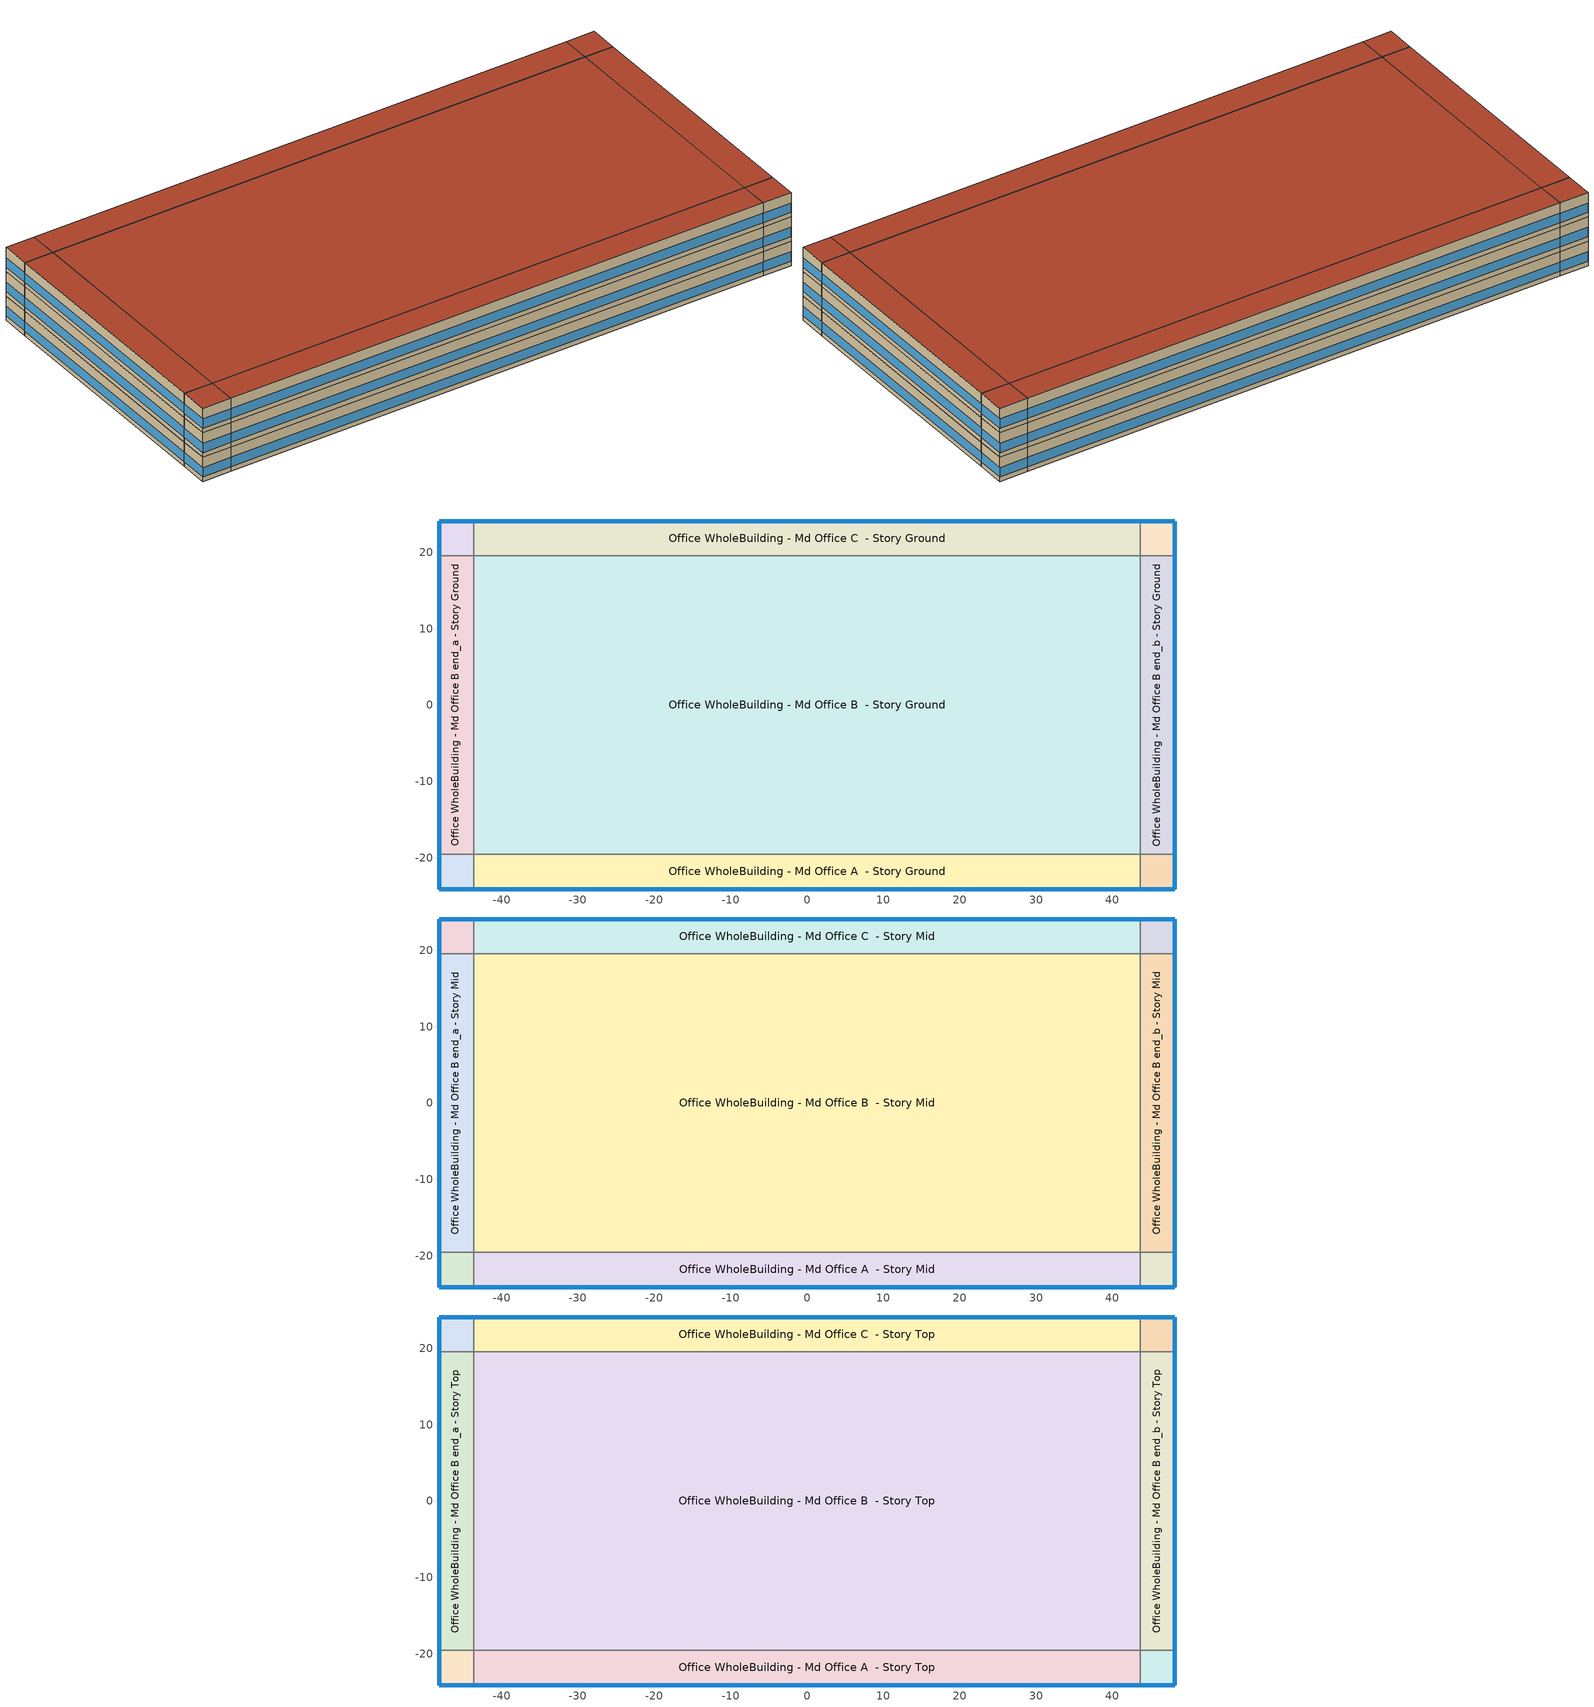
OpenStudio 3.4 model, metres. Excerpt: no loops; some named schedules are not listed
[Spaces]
Office WholeBuilding - Md Office A end_a - Story Ground
 floor ground (Foundation F 126 Perim 914 Area 209): -48.19,-24.1 -48.19,-19.52 -43.62,-19.52 -43.62,-24.1 z0
 wall outside: -48.19,-19.52 -48.19,-24.1 -43.62,-24.1 z0:3.96
 wall to Office WholeBuilding - Md Office B end_a - Story Ground: -43.62,-19.52 -48.19,-19.52 z0:3.96
 wall to Office WholeBuilding - Md Office A  - Story Ground: -43.62,-24.1 -43.62,-19.52 z0:3.96
 window (Window U-0.75 SHGC 0.48): -48.17,-24.1 -43.65,-24.1 / -48.19,-19.55 -48.19,-24.07 z0.76:2.28
 ceiling adiabatic (Typical Interior Ceiling): -43.62,-24.1 -43.62,-19.52 -48.19,-19.52 -48.19,-24.1 z3.96
Office WholeBuilding - Md Office B end_a - Story Ground
 floor ground (Foundation F 126 Perim 3905 Area 17853): -48.19,-19.52 -48.19,19.52 -43.62,19.52 -43.62,-19.52 z0
 wall outside: -48.19,19.52 -48.19,-19.52 z0:3.96
 wall to Office WholeBuilding - Md Office C end_a - Story Ground: -43.62,19.52 -48.19,19.52 z0:3.96
 wall to Office WholeBuilding - Md Office B  - Story Ground: -43.62,-19.52 -43.62,19.52 z0:3.96
 window (Window U-0.75 SHGC 0.48): -48.19,19.5 -48.19,-19.5 z0.76:2.27
 ceiling adiabatic (Typical Interior Ceiling): -43.62,-19.52 -43.62,19.52 -48.19,19.52 -48.19,-19.52 z3.96
Office WholeBuilding - Md Office C end_a - Story Ground
 floor ground (Foundation F 126 Perim 914 Area 209): -48.19,19.52 -48.19,24.1 -43.62,24.1 -43.62,19.52 z0
 wall outside: -43.62,24.1 -48.19,24.1 -48.19,19.52 z0:3.96
 wall to Office WholeBuilding - Md Office C  - Story Ground: -43.62,19.52 -43.62,24.1 z0:3.96
 window (Window U-0.75 SHGC 0.48): -48.19,24.07 -48.19,19.55 / -43.65,24.1 -48.17,24.1 z0.76:2.28
 ceiling adiabatic (Typical Interior Ceiling): -43.62,19.52 -43.62,24.1 -48.19,24.1 -48.19,19.52 z3.96
Office WholeBuilding - Md Office A  - Story Ground
 floor ground (Foundation F 126 Perim 8724 Area 39887): -43.62,-24.1 -43.62,-19.52 43.62,-19.52 43.62,-24.1 z0
 wall outside: -43.62,-24.1 43.62,-24.1 z0:3.96
 wall to Office WholeBuilding - Md Office B  - Story Ground: 43.62,-19.52 -43.62,-19.52 z0:3.96
 wall to Office WholeBuilding - Md Office A end_b - Story Ground: 43.62,-24.1 43.62,-19.52 z0:3.96
 window (Window U-0.75 SHGC 0.48): -43.6,-24.1 43.6,-24.1 z0.76:2.27
 ceiling adiabatic (Typical Interior Ceiling): 43.62,-24.1 43.62,-19.52 -43.62,-19.52 -43.62,-24.1 z3.96
Office WholeBuilding - Md Office B  - Story Ground
 floor ground (Foundation F 126 Perim 0 Area 340673): -43.62,-19.52 -43.62,19.52 43.62,19.52 43.62,-19.52 z0
 wall to Office WholeBuilding - Md Office C  - Story Ground: 43.62,19.52 -43.62,19.52 z0:3.96
 wall to Office WholeBuilding - Md Office B end_b - Story Ground: 43.62,-19.52 43.62,19.52 z0:3.96
 ceiling adiabatic (Typical Interior Ceiling): 43.62,-19.52 43.62,19.52 -43.62,19.52 -43.62,-19.52 z3.96
Office WholeBuilding - Md Office C  - Story Ground
 floor ground (Foundation F 126 Perim 8724 Area 39887): -43.62,19.52 -43.62,24.1 43.62,24.1 43.62,19.52 z0
 wall outside: 43.62,24.1 -43.62,24.1 z0:3.96
 wall to Office WholeBuilding - Md Office C end_b - Story Ground: 43.62,19.52 43.62,24.1 z0:3.96
 window (Window U-0.75 SHGC 0.48): 43.6,24.1 -43.6,24.1 z0.76:2.27
 ceiling adiabatic (Typical Interior Ceiling): 43.62,19.52 43.62,24.1 -43.62,24.1 -43.62,19.52 z3.96
Office WholeBuilding - Md Office A end_b - Story Ground
 floor ground (Foundation F 126 Perim 914 Area 209): 43.62,-24.1 43.62,-19.52 48.19,-19.52 48.19,-24.1 z0
 wall outside: 43.62,-24.1 48.19,-24.1 48.19,-19.52 z0:3.96
 wall to Office WholeBuilding - Md Office B end_b - Story Ground: 48.19,-19.52 43.62,-19.52 z0:3.96
 window (Window U-0.75 SHGC 0.48): 43.65,-24.1 48.17,-24.1 / 48.19,-24.07 48.19,-19.55 z0.76:2.28
 ceiling adiabatic (Typical Interior Ceiling): 48.19,-24.1 48.19,-19.52 43.62,-19.52 43.62,-24.1 z3.96
Office WholeBuilding - Md Office B end_b - Story Ground
 floor ground (Foundation F 126 Perim 3905 Area 17853): 43.62,-19.52 43.62,19.52 48.19,19.52 48.19,-19.52 z0
 wall outside: 48.19,-19.52 48.19,19.52 z0:3.96
 wall to Office WholeBuilding - Md Office C end_b - Story Ground: 48.19,19.52 43.62,19.52 z0:3.96
 window (Window U-0.75 SHGC 0.48): 48.19,-19.5 48.19,19.5 z0.76:2.27
 ceiling adiabatic (Typical Interior Ceiling): 48.19,-19.52 48.19,19.52 43.62,19.52 43.62,-19.52 z3.96
Office WholeBuilding - Md Office C end_b - Story Ground
 floor ground (Foundation F 126 Perim 914 Area 209): 43.62,19.52 43.62,24.1 48.19,24.1 48.19,19.52 z0
 wall outside: 48.19,19.52 48.19,24.1 43.62,24.1 z0:3.96
 window (Window U-0.75 SHGC 0.48): 48.17,24.1 43.65,24.1 / 48.19,19.55 48.19,24.07 z0.76:2.28
 ceiling adiabatic (Typical Interior Ceiling): 48.19,19.52 48.19,24.1 43.62,24.1 43.62,19.52 z3.96
Office WholeBuilding - Md Office A end_a - Story Mid
 floor adiabatic (Typical Interior Floor): -48.19,-24.1 -48.19,-19.52 -43.62,-19.52 -43.62,-24.1 z3.96
 wall outside: -48.19,-19.52 -48.19,-24.1 -43.62,-24.1 z3.96:7.92
 wall to Office WholeBuilding - Md Office B end_a - Story Mid: -43.62,-19.52 -48.19,-19.52 z3.96:7.92
 wall to Office WholeBuilding - Md Office A  - Story Mid: -43.62,-24.1 -43.62,-19.52 z3.96:7.92
 window (Window U-0.75 SHGC 0.48): -48.19,-19.55 -48.19,-24.07 / -48.17,-24.1 -43.65,-24.1 z4.72:6.25
 ceiling adiabatic (Typical Interior Ceiling): -43.62,-24.1 -43.62,-19.52 -48.19,-19.52 -48.19,-24.1 z7.92
Office WholeBuilding - Md Office B end_a - Story Mid
 floor adiabatic (Typical Interior Floor): -48.19,-19.52 -48.19,19.52 -43.62,19.52 -43.62,-19.52 z3.96
 wall outside: -48.19,19.52 -48.19,-19.52 z3.96:7.92
 wall to Office WholeBuilding - Md Office C end_a - Story Mid: -43.62,19.52 -48.19,19.52 z3.96:7.92
 wall to Office WholeBuilding - Md Office B  - Story Mid: -43.62,-19.52 -43.62,19.52 z3.96:7.92
 window (Window U-0.75 SHGC 0.48): -48.19,19.5 -48.19,-19.5 z4.72:6.23
 ceiling adiabatic (Typical Interior Ceiling): -43.62,-19.52 -43.62,19.52 -48.19,19.52 -48.19,-19.52 z7.92
Office WholeBuilding - Md Office C end_a - Story Mid
 floor adiabatic (Typical Interior Floor): -48.19,19.52 -48.19,24.1 -43.62,24.1 -43.62,19.52 z3.96
 wall outside: -43.62,24.1 -48.19,24.1 -48.19,19.52 z3.96:7.92
 wall to Office WholeBuilding - Md Office C  - Story Mid: -43.62,19.52 -43.62,24.1 z3.96:7.92
 window (Window U-0.75 SHGC 0.48): -48.19,24.07 -48.19,19.55 / -43.65,24.1 -48.17,24.1 z4.72:6.25
 ceiling adiabatic (Typical Interior Ceiling): -43.62,19.52 -43.62,24.1 -48.19,24.1 -48.19,19.52 z7.92
Office WholeBuilding - Md Office A  - Story Mid
 floor adiabatic (Typical Interior Floor): -43.62,-24.1 -43.62,-19.52 43.62,-19.52 43.62,-24.1 z3.96
 wall outside: -43.62,-24.1 43.62,-24.1 z3.96:7.92
 wall to Office WholeBuilding - Md Office B  - Story Mid: 43.62,-19.52 -43.62,-19.52 z3.96:7.92
 wall to Office WholeBuilding - Md Office A end_b - Story Mid: 43.62,-24.1 43.62,-19.52 z3.96:7.92
 window (Window U-0.75 SHGC 0.48): -43.6,-24.1 43.6,-24.1 z4.72:6.23
 ceiling adiabatic (Typical Interior Ceiling): 43.62,-24.1 43.62,-19.52 -43.62,-19.52 -43.62,-24.1 z7.92
Office WholeBuilding - Md Office B  - Story Mid
 floor adiabatic (Typical Interior Floor): -43.62,-19.52 -43.62,19.52 43.62,19.52 43.62,-19.52 z3.96
 wall to Office WholeBuilding - Md Office C  - Story Mid: 43.62,19.52 -43.62,19.52 z3.96:7.92
 wall to Office WholeBuilding - Md Office B end_b - Story Mid: 43.62,-19.52 43.62,19.52 z3.96:7.92
 ceiling adiabatic (Typical Interior Ceiling): 43.62,-19.52 43.62,19.52 -43.62,19.52 -43.62,-19.52 z7.92
Office WholeBuilding - Md Office C  - Story Mid
 floor adiabatic (Typical Interior Floor): -43.62,19.52 -43.62,24.1 43.62,24.1 43.62,19.52 z3.96
 wall outside: 43.62,24.1 -43.62,24.1 z3.96:7.92
 wall to Office WholeBuilding - Md Office C end_b - Story Mid: 43.62,19.52 43.62,24.1 z3.96:7.92
 window (Window U-0.75 SHGC 0.48): 43.6,24.1 -43.6,24.1 z4.72:6.23
 ceiling adiabatic (Typical Interior Ceiling): 43.62,19.52 43.62,24.1 -43.62,24.1 -43.62,19.52 z7.92
Office WholeBuilding - Md Office A end_b - Story Mid
 floor adiabatic (Typical Interior Floor): 43.62,-24.1 43.62,-19.52 48.19,-19.52 48.19,-24.1 z3.96
 wall outside: 43.62,-24.1 48.19,-24.1 48.19,-19.52 z3.96:7.92
 wall to Office WholeBuilding - Md Office B end_b - Story Mid: 48.19,-19.52 43.62,-19.52 z3.96:7.92
 window (Window U-0.75 SHGC 0.48): 43.65,-24.1 48.17,-24.1 / 48.19,-24.07 48.19,-19.55 z4.72:6.25
 ceiling adiabatic (Typical Interior Ceiling): 48.19,-24.1 48.19,-19.52 43.62,-19.52 43.62,-24.1 z7.92
Office WholeBuilding - Md Office B end_b - Story Mid
 floor adiabatic (Typical Interior Floor): 43.62,-19.52 43.62,19.52 48.19,19.52 48.19,-19.52 z3.96
 wall outside: 48.19,-19.52 48.19,19.52 z3.96:7.92
 wall to Office WholeBuilding - Md Office C end_b - Story Mid: 48.19,19.52 43.62,19.52 z3.96:7.92
 window (Window U-0.75 SHGC 0.48): 48.19,-19.5 48.19,19.5 z4.72:6.23
 ceiling adiabatic (Typical Interior Ceiling): 48.19,-19.52 48.19,19.52 43.62,19.52 43.62,-19.52 z7.92
Office WholeBuilding - Md Office C end_b - Story Mid
 floor adiabatic (Typical Interior Floor): 43.62,19.52 43.62,24.1 48.19,24.1 48.19,19.52 z3.96
 wall outside: 48.19,19.52 48.19,24.1 43.62,24.1 z3.96:7.92
 window (Window U-0.75 SHGC 0.48): 48.17,24.1 43.65,24.1 / 48.19,19.55 48.19,24.07 z4.72:6.25
 ceiling adiabatic (Typical Interior Ceiling): 48.19,19.52 48.19,24.1 43.62,24.1 43.62,19.52 z7.92
Office WholeBuilding - Md Office A end_a - Story Top
 floor adiabatic (Typical Interior Floor): -48.19,-24.1 -48.19,-19.52 -43.62,-19.52 -43.62,-24.1 z7.92
 wall outside: -48.19,-19.52 -48.19,-24.1 -43.62,-24.1 z7.92:11.89
 wall to Office WholeBuilding - Md Office B end_a - Story Top: -43.62,-19.52 -48.19,-19.52 z7.92:11.89
 wall to Office WholeBuilding - Md Office A  - Story Top: -43.62,-24.1 -43.62,-19.52 z7.92:11.89
 window (Window U-0.75 SHGC 0.48): -48.19,-19.55 -48.19,-24.07 / -48.17,-24.1 -43.65,-24.1 z8.69:10.21
 roof outside: -43.62,-24.1 -43.62,-19.52 -48.19,-19.52 -48.19,-24.1 z11.89
Office WholeBuilding - Md Office B end_a - Story Top
 floor adiabatic (Typical Interior Floor): -48.19,-19.52 -48.19,19.52 -43.62,19.52 -43.62,-19.52 z7.92
 wall outside: -48.19,19.52 -48.19,-19.52 z7.92:11.89
 wall to Office WholeBuilding - Md Office C end_a - Story Top: -43.62,19.52 -48.19,19.52 z7.92:11.89
 wall to Office WholeBuilding - Md Office B  - Story Top: -43.62,-19.52 -43.62,19.52 z7.92:11.89
 window (Window U-0.75 SHGC 0.48): -48.19,19.5 -48.19,-19.5 z8.69:10.19
 roof outside: -43.62,-19.52 -43.62,19.52 -48.19,19.52 -48.19,-19.52 z11.89
Office WholeBuilding - Md Office C end_a - Story Top
 floor adiabatic (Typical Interior Floor): -48.19,19.52 -48.19,24.1 -43.62,24.1 -43.62,19.52 z7.92
 wall outside: -43.62,24.1 -48.19,24.1 -48.19,19.52 z7.92:11.89
 wall to Office WholeBuilding - Md Office C  - Story Top: -43.62,19.52 -43.62,24.1 z7.92:11.89
 window (Window U-0.75 SHGC 0.48): -48.19,24.07 -48.19,19.55 / -43.65,24.1 -48.17,24.1 z8.69:10.21
 roof outside: -43.62,19.52 -43.62,24.1 -48.19,24.1 -48.19,19.52 z11.89
Office WholeBuilding - Md Office A  - Story Top
 floor adiabatic (Typical Interior Floor): -43.62,-24.1 -43.62,-19.52 43.62,-19.52 43.62,-24.1 z7.92
 wall outside: -43.62,-24.1 43.62,-24.1 z7.92:11.89
 wall to Office WholeBuilding - Md Office B  - Story Top: 43.62,-19.52 -43.62,-19.52 z7.92:11.89
 wall to Office WholeBuilding - Md Office A end_b - Story Top: 43.62,-24.1 43.62,-19.52 z7.92:11.89
 window (Window U-0.75 SHGC 0.48): -43.6,-24.1 43.6,-24.1 z8.69:10.19
 roof outside: 43.62,-24.1 43.62,-19.52 -43.62,-19.52 -43.62,-24.1 z11.89
Office WholeBuilding - Md Office B  - Story Top
 floor adiabatic (Typical Interior Floor): -43.62,-19.52 -43.62,19.52 43.62,19.52 43.62,-19.52 z7.92
 wall to Office WholeBuilding - Md Office C  - Story Top: 43.62,19.52 -43.62,19.52 z7.92:11.89
 wall to Office WholeBuilding - Md Office B end_b - Story Top: 43.62,-19.52 43.62,19.52 z7.92:11.89
 roof outside: 43.62,-19.52 43.62,19.52 -43.62,19.52 -43.62,-19.52 z11.89
Office WholeBuilding - Md Office C  - Story Top
 floor adiabatic (Typical Interior Floor): -43.62,19.52 -43.62,24.1 43.62,24.1 43.62,19.52 z7.92
 wall outside: 43.62,24.1 -43.62,24.1 z7.92:11.89
 wall to Office WholeBuilding - Md Office C end_b - Story Top: 43.62,19.52 43.62,24.1 z7.92:11.89
 window (Window U-0.75 SHGC 0.48): 43.6,24.1 -43.6,24.1 z8.69:10.19
 roof outside: 43.62,19.52 43.62,24.1 -43.62,24.1 -43.62,19.52 z11.89
Office WholeBuilding - Md Office A end_b - Story Top
 floor adiabatic (Typical Interior Floor): 43.62,-24.1 43.62,-19.52 48.19,-19.52 48.19,-24.1 z7.92
 wall outside: 43.62,-24.1 48.19,-24.1 48.19,-19.52 z7.92:11.89
 wall to Office WholeBuilding - Md Office B end_b - Story Top: 48.19,-19.52 43.62,-19.52 z7.92:11.89
 window (Window U-0.75 SHGC 0.48): 43.65,-24.1 48.17,-24.1 / 48.19,-24.07 48.19,-19.55 z8.69:10.21
 roof outside: 48.19,-24.1 48.19,-19.52 43.62,-19.52 43.62,-24.1 z11.89
Office WholeBuilding - Md Office B end_b - Story Top
 floor adiabatic (Typical Interior Floor): 43.62,-19.52 43.62,19.52 48.19,19.52 48.19,-19.52 z7.92
 wall outside: 48.19,-19.52 48.19,19.52 z7.92:11.89
 wall to Office WholeBuilding - Md Office C end_b - Story Top: 48.19,19.52 43.62,19.52 z7.92:11.89
 window (Window U-0.75 SHGC 0.48): 48.19,-19.5 48.19,19.5 z8.69:10.19
 roof outside: 48.19,-19.52 48.19,19.52 43.62,19.52 43.62,-19.52 z11.89
Office WholeBuilding - Md Office C end_b - Story Top
 floor adiabatic (Typical Interior Floor): 43.62,19.52 43.62,24.1 48.19,24.1 48.19,19.52 z7.92
 wall outside: 48.19,19.52 48.19,24.1 43.62,24.1 z7.92:11.89
 window (Window U-0.75 SHGC 0.48): 48.17,24.1 43.65,24.1 / 48.19,19.55 48.19,24.07 z8.69:10.21
 roof outside: 48.19,19.52 48.19,24.1 43.62,24.1 43.62,19.52 z11.89
[Site]
Baltimore Washingto_MD_USA: Latitude {deg}=39.17; Longitude {deg}=-76.68; Time Zone {hr}=-5; Elevation {m}=47; Terrain=City
[Site:WaterMainsTemperature]
Calculation Method=Correlation; Annual Average Outdoor Air Temperature {C}=13.67; Maximum Difference In Monthly Average Outdoor Air Temperatures {deltaC}=25.27
[SizingPeriod:DesignDay] Daily Dry-Bulb Temperature Range {deltaC}=10.3; Barometric Pressure {Pa}=100762; Wind Speed {m/s}=4.4; Wind Direction {deg}=280; Rain Indicator=No; Snow Indicator=No; Day of Month=21; Month=7; Day Type=SummerDesignDay; Daylight Saving Time Indicator=No; Dry-Bulb Temperature Range Modifier Type=DefaultMultipliers; Solar Model Indicator=ASHRAETau; ASHRAE Clear Sky Optical Depth for Beam Irradiance=0.455; ASHRAE Clear Sky Optical Depth for Diffuse Irradiance=2.129
Name | Maximum Dry-Bulb Temperature {C} | Humidity Condition Type | Wetbulb or DewPoint at Maximum Dry-Bulb {C}
Baltimore Washingto Ann Clg .4% Condns DB=>MWB 1 | 34.4 | Wetbulb | 23.8
Baltimore Washingto Ann Clg .4% Condns WB=>MDB 1 | 31.5 | Wetbulb | 25.6
Baltimore Washingto Ann Clg 1% Condns DB=>MWB 1 | 32.9 | Wetbulb | 23.4
Baltimore Washingto Ann Clg 2% Condns DP=>MDB 1 | 26.5 | Dewpoint | 22.8
[ClimateZones]
Climate Zone Institution Name 1=ASHRAE; Climate Zone Document Name 1=ANSI/ASHRAE Standard 169; Climate Zone Document Year 1=2006; Climate Zone Value 1=ASHRAE 169-2013-4A
[Building]
ComStock DOE Ref Pre-1980|MediumOffice: North Axis {deg}=135; Default Construction Set=ComStock DOE Ref Pre-1980 - Office - ASHRAE 169-2013-4A; Default Schedule Set=Building Default Schedule Set; Standards Building Type=Office
[Site:GroundTemperature:FCfactorMethod]
January Ground Temperature {C}=14; February Ground Temperature {C}=7.3; March Ground Temperature {C}=3.3; April Ground Temperature {C}=1.2; May Ground Temperature {C}=-0.2; June Ground Temperature {C}=5.6; July Ground Temperature {C}=10.9; August Ground Temperature {C}=16.1; September Ground Temperature {C}=21.7; October Ground Temperature {C}=25; November Ground Temperature {C}=24.8; December Ground Temperature {C}=19.9
[Construction:FfactorGroundFloor] F-Factor {W/m-K}=1.26344
Name | Area {m2} | PerimeterExposed {m}
Foundation F 126 Perim 914 Area 209 | 20.9032 | 9.144
Foundation F 126 Perim 3905 Area 17853 | 178.533 | 39.0491
Foundation F 126 Perim 8724 Area 39887 | 398.871 | 87.2422
Foundation F 126 Perim 0 Area 340673 | 3406.73 | 0
[DefaultConstructionSet]
ComStock DOE Ref Pre-1980 - Office - ASHRAE 169-2013-4A: Default Exterior Surface Constructions=Default Surface Constructions 1; Default Interior Surface Constructions=Default Surface Constructions 2; Default Ground Contact Surface Constructions=Default Surface Constructions 3; Default Exterior SubSurface Constructions=Default Sub Surface Constructions 1; Default Interior SubSurface Constructions=Default Sub Surface Constructions 2; Interior Partition Construction=Typical Interior Partition
[DefaultSurfaceConstructions]
Name | Floor Construction | Wall Construction | Roof Ceiling Construction
Default Surface Constructions 1 | Typical Insulated Exterior Mass Floor | Typical Insulated Exterior Mass Wall R-5.62 | Typical IEAD Roof R-11.63
Default Surface Constructions 2 | Typical Interior Floor | Typical Interior Wall | Typical Interior Ceiling
Default Surface Constructions 3 | Typical Insulated Carpeted 6in Slab Floor | Typical Insulated Basement Mass Wall
[Construction]
Typical Insulated Exterior Mass Floor: 4 in. Normalweight Concrete Floor, Typical Carpet Pad
Typical Insulated Exterior Mass Wall R-5.62: 1IN Stucco, 8IN CONCRETE HW RefBldg, Typical Insulation R-3.23, 1/2IN Gypsum
Typical IEAD Roof R-11.63: Roof Membrane, Typical Insulation R-10.51, Metal Roof Surface
Typical Interior Floor: 100mm Normalweight concrete floor, CP02 CARPET PAD
Typical Interior Wall: G01 13mm gypsum board, G01 13mm gypsum board
Typical Interior Ceiling: CP02 CARPET PAD, 100mm Normalweight concrete floor
Typical Insulated Carpeted 6in Slab Floor: 6 in. Normalweight Concrete Floor, Typical Carpet Pad
Typical Insulated Basement Mass Wall: 8 in. Concrete Block Basement Wall
U 1.22 SHGC 0.54 Simple Glazing Window U-1.22 SHGC 0.54: U 1.22 SHGC 0.54 Simple Glazing U-1.22 SHGC 0.54
U 1.22 SHGC 0.54 Simple Glazing Window U-1.22 SHGC 0.54 1: U 1.22 SHGC 0.54 Simple Glazing U-1.22 SHGC 0.54 1
Typical Insulated Metal Door: F08 Metal surface, Typical Insulation
U 0.88 SHGC 0.16 Sgl Ref-A-L Clr 6mm: REF A CLEAR LO 6MM
Typical Overhead Door: Typical Insulation
Typical Interior Window: Clear 3mm
Typical Interior Door; Typical Interior Partition: G05 25mm wood
InteriorFurnishings 1: Std Wood 6inch 1
Window U-0.75 SHGC 0.48: Simple Glazing Double - No LowE - Tinted/Reflective - Aluminum
[Material:NoMass] Roughness=Smooth; Thermal Absorptance=0.9; Solar Absorptance=0.7
Name | Thermal Resistance {m2-K/W} | Visible Absorptance
Typical Insulation R-3.23 | 0.568747 | 0.7
Typical Carpet Pad; CP02 CARPET PAD | 0.21648 | 0.8
Typical Insulation R-10.51 | 1.85103 | 0.7
Typical Insulation | 0.0282222 | 0.7
[Material] Thermal Absorptance=0.9
Name | Roughness | Thickness {m} | Conductivity {W/m-K} | Density {kg/m3} | Specific Heat {J/kg-K} | Solar Absorptance | Visible Absorptance
4 in. Normalweight Concrete Floor | MediumRough | 0.1016 | 2.31 | 2322 | 832 | 0.7 | 0.7
1IN Stucco | Smooth | 0.0253 | 0.6918 | 1858 | 837 | 0.7 | 0.92
8IN CONCRETE HW RefBldg | Rough | 0.2032 | 1.311 | 2240 | 836.8 | 0.7 | 0.7
1/2IN Gypsum | Smooth | 0.0127 | 0.16 | 784.9 | 830 | 0.4 | 0.4
Roof Membrane | VeryRough | 0.0095 | 0.16 | 1121.29 | 1460 | 0.7 | 0.7
Metal Roof Surface; F08 Metal surface | Smooth | 0.0008 | 45.28 | 7824 | 500 | 0.7 | 0.7
100mm Normalweight concrete floor | MediumRough | 0.1016 | 2.31045 | 2322 | 832.557 | 0.7 | 0.7
G01 13mm gypsum board | Smooth | 0.0127 | 0.160031 | 800.001 | 1090.73 | 0.7 | 0.5
6 in. Normalweight Concrete Floor | MediumRough | 0.1524 | 2.31 | 2322 | 832 | 0.7 | 0.7
8 in. Concrete Block Basement Wall | MediumRough | 0.2032 | 1.326 | 1842 | 912 | 0.7 | 0.7
G05 25mm wood | MediumSmooth | 0.0254 | 0.15 | 608 | 1630 | 0.5 | 0.5
Std Wood 6inch 1 | MediumSmooth | 0.15 | 0.12 | 540 | 1210 | 0.7 | 0.7
[DefaultSubSurfaceConstructions]
Name | Fixed Window Construction | Operable Window Construction | Door Construction | Glass Door Construction | Overhead Door Construction | Tubular Daylight Dome Construction | Tubular Daylight Diffuser Construction
Default Sub Surface Constructions 1 | U 1.22 SHGC 0.54 Simple Glazing Window U-1.22 SHGC 0.54 | U 1.22 SHGC 0.54 Simple Glazing Window U-1.22 SHGC 0.54 1 | Typical Insulated Metal Door | U 0.88 SHGC 0.16 Sgl Ref-A-L Clr 6mm | Typical Overhead Door | Typical Interior Window | Typical Interior Window
Default Sub Surface Constructions 2 | Typical Interior Window | Typical Interior Window | Typical Interior Door
[WindowMaterial:SimpleGlazingSystem]
Name | U-Factor {W/m2-K} | Solar Heat Gain Coefficient | Visible Transmittance
U 1.22 SHGC 0.54 Simple Glazing U-1.22 SHGC 0.54; U 1.22 SHGC 0.54 Simple Glazing U-1.22 SHGC 0.54 1 | 6.92748 | 0.54 | 0.38
Simple Glazing Double - No LowE - Tinted/Reflective - Aluminum | 4.25302 | 0.484 | 0.411
[WindowMaterial:Glazing] Optical Data Type=SpectralAverage; Infrared Transmittance at Normal Incidence=0; Front Side Infrared Hemispherical Emissivity=0.84; Conductivity {W/m-K}=0.9; Dirt Correction Factor for Solar and Visible Transmittance=1; Solar Diffusing=No
Name | Thickness {m} | Solar Transmittance at Normal Incidence | Front Side Solar Reflectance at Normal Incidence | Back Side Solar Reflectance at Normal Incidence | Visible Transmittance at Normal Incidence | Front Side Visible Reflectance at Normal Incidence | Back Side Visible Reflectance at Normal Incidence | Back Side Infrared Hemispherical Emissivity
REF A CLEAR LO 6MM | 0.006 | 0.066 | 0.341 | 0.493 | 0.08 | 0.41 | 0.37 | 0.4
Clear 3mm | 0.003 | 0.837 | 0.075 | 0.075 | 0.898 | 0.081 | 0.081 | 0.84
[SpaceType]
Office WholeBuilding - Md Office - ComStock DOE Ref Pre-1980: Default Schedule Set=Office WholeBuilding - Md Office Schedule Set; Design Specification Outdoor Air Object=Office WholeBuilding - Md Office Ventilation; Standards Building Type=Office; Standards Space Type=WholeBuilding - Md Office
[BuildingStory] Nominal Floor to Floor Height {m}=3.9624
Name | Nominal Z Coordinate {m}
Story Ground | 0
Story Mid | 3.9624
Story Top | 7.9248
[Space] Space Type=Office WholeBuilding - Md Office - ComStock DOE Ref Pre-1980
Name | Building Story | Thermal Zone
Office WholeBuilding - Md Office A end_a - Story Ground | Story Ground | Zone Office WholeBuilding - Md Office A end_a - Story Ground
Office WholeBuilding - Md Office B end_a - Story Ground | Story Ground | Zone Office WholeBuilding - Md Office B end_a - Story Ground
Office WholeBuilding - Md Office C end_a - Story Ground | Story Ground | Zone Office WholeBuilding - Md Office C end_a - Story Ground
Office WholeBuilding - Md Office A  - Story Ground | Story Ground | Zone Office WholeBuilding - Md Office A  - Story Ground
Office WholeBuilding - Md Office B  - Story Ground | Story Ground | Zone Office WholeBuilding - Md Office B  - Story Ground
Office WholeBuilding - Md Office C  - Story Ground | Story Ground | Zone Office WholeBuilding - Md Office C  - Story Ground
Office WholeBuilding - Md Office A end_b - Story Ground | Story Ground | Zone Office WholeBuilding - Md Office A end_b - Story Ground
Office WholeBuilding - Md Office B end_b - Story Ground | Story Ground | Zone Office WholeBuilding - Md Office B end_b - Story Ground
Office WholeBuilding - Md Office C end_b - Story Ground | Story Ground | Zone Office WholeBuilding - Md Office C end_b - Story Ground
Office WholeBuilding - Md Office A end_a - Story Mid | Story Mid | Zone Office WholeBuilding - Md Office A end_a - Story Mid
Office WholeBuilding - Md Office B end_a - Story Mid | Story Mid | Zone Office WholeBuilding - Md Office B end_a - Story Mid
Office WholeBuilding - Md Office C end_a - Story Mid | Story Mid | Zone Office WholeBuilding - Md Office C end_a - Story Mid
Office WholeBuilding - Md Office A  - Story Mid | Story Mid | Zone Office WholeBuilding - Md Office A  - Story Mid
Office WholeBuilding - Md Office B  - Story Mid | Story Mid | Zone Office WholeBuilding - Md Office B  - Story Mid
Office WholeBuilding - Md Office C  - Story Mid | Story Mid | Zone Office WholeBuilding - Md Office C  - Story Mid
Office WholeBuilding - Md Office A end_b - Story Mid | Story Mid | Zone Office WholeBuilding - Md Office A end_b - Story Mid
Office WholeBuilding - Md Office B end_b - Story Mid | Story Mid | Zone Office WholeBuilding - Md Office B end_b - Story Mid
Office WholeBuilding - Md Office C end_b - Story Mid | Story Mid | Zone Office WholeBuilding - Md Office C end_b - Story Mid
Office WholeBuilding - Md Office A end_a - Story Top | Story Top | Zone Office WholeBuilding - Md Office A end_a - Story Top
Office WholeBuilding - Md Office B end_a - Story Top | Story Top | Zone Office WholeBuilding - Md Office B end_a - Story Top
Office WholeBuilding - Md Office C end_a - Story Top | Story Top | Zone Office WholeBuilding - Md Office C end_a - Story Top
Office WholeBuilding - Md Office A  - Story Top | Story Top | Zone Office WholeBuilding - Md Office A  - Story Top
Office WholeBuilding - Md Office B  - Story Top | Story Top | Zone Office WholeBuilding - Md Office B  - Story Top
Office WholeBuilding - Md Office C  - Story Top | Story Top | Zone Office WholeBuilding - Md Office C  - Story Top
Office WholeBuilding - Md Office A end_b - Story Top | Story Top | Zone Office WholeBuilding - Md Office A end_b - Story Top
Office WholeBuilding - Md Office B end_b - Story Top | Story Top | Zone Office WholeBuilding - Md Office B end_b - Story Top
Office WholeBuilding - Md Office C end_b - Story Top | Story Top | Zone Office WholeBuilding - Md Office C end_b - Story Top
[ThermalZone] Multiplier=1; Use Ideal Air Loads=No
Name | Thermostat
Zone Office WholeBuilding - Md Office A end_a - Story Ground | Office WholeBuilding - Md Office - ComStock DOE Ref Pre-1980 Thermostat 3
Zone Office WholeBuilding - Md Office B end_a - Story Ground | Office WholeBuilding - Md Office - ComStock DOE Ref Pre-1980 Thermostat 12
Zone Office WholeBuilding - Md Office C end_a - Story Ground | Office WholeBuilding - Md Office - ComStock DOE Ref Pre-1980 Thermostat 21
Zone Office WholeBuilding - Md Office A  - Story Ground | Office WholeBuilding - Md Office - ComStock DOE Ref Pre-1980 Thermostat
Zone Office WholeBuilding - Md Office B  - Story Ground | Office WholeBuilding - Md Office - ComStock DOE Ref Pre-1980 Thermostat 9
Zone Office WholeBuilding - Md Office C  - Story Ground | Office WholeBuilding - Md Office - ComStock DOE Ref Pre-1980 Thermostat 18
Zone Office WholeBuilding - Md Office A end_b - Story Ground | Office WholeBuilding - Md Office - ComStock DOE Ref Pre-1980 Thermostat 6
Zone Office WholeBuilding - Md Office B end_b - Story Ground | Office WholeBuilding - Md Office - ComStock DOE Ref Pre-1980 Thermostat 15
Zone Office WholeBuilding - Md Office C end_b - Story Ground | Office WholeBuilding - Md Office - ComStock DOE Ref Pre-1980 Thermostat 24
Zone Office WholeBuilding - Md Office A end_a - Story Mid | Office WholeBuilding - Md Office - ComStock DOE Ref Pre-1980 Thermostat 4
Zone Office WholeBuilding - Md Office B end_a - Story Mid | Office WholeBuilding - Md Office - ComStock DOE Ref Pre-1980 Thermostat 13
Zone Office WholeBuilding - Md Office C end_a - Story Mid | Office WholeBuilding - Md Office - ComStock DOE Ref Pre-1980 Thermostat 22
Zone Office WholeBuilding - Md Office A  - Story Mid | Office WholeBuilding - Md Office - ComStock DOE Ref Pre-1980 Thermostat 1
Zone Office WholeBuilding - Md Office B  - Story Mid | Office WholeBuilding - Md Office - ComStock DOE Ref Pre-1980 Thermostat 10
Zone Office WholeBuilding - Md Office C  - Story Mid | Office WholeBuilding - Md Office - ComStock DOE Ref Pre-1980 Thermostat 19
Zone Office WholeBuilding - Md Office A end_b - Story Mid | Office WholeBuilding - Md Office - ComStock DOE Ref Pre-1980 Thermostat 7
Zone Office WholeBuilding - Md Office B end_b - Story Mid | Office WholeBuilding - Md Office - ComStock DOE Ref Pre-1980 Thermostat 16
Zone Office WholeBuilding - Md Office C end_b - Story Mid | Office WholeBuilding - Md Office - ComStock DOE Ref Pre-1980 Thermostat 25
Zone Office WholeBuilding - Md Office A end_a - Story Top | Office WholeBuilding - Md Office - ComStock DOE Ref Pre-1980 Thermostat 5
Zone Office WholeBuilding - Md Office B end_a - Story Top | Office WholeBuilding - Md Office - ComStock DOE Ref Pre-1980 Thermostat 14
Zone Office WholeBuilding - Md Office C end_a - Story Top | Office WholeBuilding - Md Office - ComStock DOE Ref Pre-1980 Thermostat 23
Zone Office WholeBuilding - Md Office A  - Story Top | Office WholeBuilding - Md Office - ComStock DOE Ref Pre-1980 Thermostat 2
Zone Office WholeBuilding - Md Office B  - Story Top | Office WholeBuilding - Md Office - ComStock DOE Ref Pre-1980 Thermostat 11
Zone Office WholeBuilding - Md Office C  - Story Top | Office WholeBuilding - Md Office - ComStock DOE Ref Pre-1980 Thermostat 20
Zone Office WholeBuilding - Md Office A end_b - Story Top | Office WholeBuilding - Md Office - ComStock DOE Ref Pre-1980 Thermostat 8
Zone Office WholeBuilding - Md Office B end_b - Story Top | Office WholeBuilding - Md Office - ComStock DOE Ref Pre-1980 Thermostat 17
Zone Office WholeBuilding - Md Office C end_b - Story Top | Office WholeBuilding - Md Office - ComStock DOE Ref Pre-1980 Thermostat 26
[People:Definition]
Office WholeBuilding - Md Office People Definition: Number of People Calculation Method=People/Area; People per Space Floor Area {person/m2}=0.0538196; Fraction Radiant=0.3
[People]
Office WholeBuilding - Md Office People: People Definition=Office WholeBuilding - Md Office People Definition; Space or SpaceType=Office WholeBuilding - Md Office - ComStock DOE Ref Pre-1980; Work Efficiency Schedule=Work Efficiency Schedule; Clothing Insulation Schedule=Clothing Schedule; Air Velocity Schedule=Air Velocity Schedule; Multiplier=1
[Lights:Definition] Design Level Calculation Method=Watts/Area; Fraction Visible=0.2; Return Air Fraction=0
Name | Watts per Space Floor Area {W/m2} | Fraction Radiant
Office WholeBuilding - Md Office - ComStock DOE Ref Pre-1980 General Lights Definition | 5.0993 | 0.31
Office WholeBuilding - Md Office - ComStock DOE Ref Pre-1980 Wall Wash Lights Definition | 3.64317 | 0.125
[ElectricEquipment:Definition] Fraction Latent=0
Name | Design Level Calculation Method | Watts per Space Floor Area {W/m2} | Fraction Radiant | Fraction Lost | Design Level {W}
Office WholeBuilding - Md Office Elec Equip Definition | Watts/Area | 8.07293 | 0.5 | 0
Elevator Lift Motor | EquipmentLevel |  | 0 | 1 | 14610
[ElectricEquipment]
Name | Electric Equipment Definition | Space or SpaceType | Schedule | Multiplier
Office WholeBuilding - Md Office Elec Equip | Office WholeBuilding - Md Office Elec Equip Definition | Office WholeBuilding - Md Office - ComStock DOE Ref Pre-1980 | Office BLDG_EQUIP_EndUseData BPR Adjusted
5 Elevator Lift Motors | Elevator Lift Motor | Office WholeBuilding - Md Office B  - Story Ground | Elevator Schedule 1 | 5
[DesignSpecification:OutdoorAir]
Office WholeBuilding - Md Office Ventilation: Outdoor Air Method=Sum; Outdoor Air Flow per Person {m3/s-person}=0.00943895
[DefaultScheduleSet]
Name | Number of People Schedule | People Activity Level Schedule | Lighting Schedule | Electric Equipment Schedule | Infiltration Schedule | Hours of Operation Schedule
Office WholeBuilding - Md Office Schedule Set | Medium Office Bldg Occ | Medium Office Activity | Office BLDG_LIGHT_EndUseData | Office BLDG_EQUIP_EndUseData | Medium Office Infil Quarter On
Building Default Schedule Set |  |  |  |  |  | Building Hours of Operation NonResidential
[SpaceInfiltration:DesignFlowRate] Schedule=Always On Discrete; Design Flow Rate Calculation Method=Flow/ExteriorArea; Constant Term Coefficient=0; Temperature Term Coefficient=0; Velocity Term Coefficient=0.224; Velocity Squared Term Coefficient=0
Name | Space or SpaceType | Flow per Exterior Surface Area {m3/s-m2}
Office WholeBuilding - Md Office A  - Story Ground Infiltration | Office WholeBuilding - Md Office A  - Story Ground | 0.00102523
Office WholeBuilding - Md Office A  - Story Mid Infiltration | Office WholeBuilding - Md Office A  - Story Mid | 0.00102523
Office WholeBuilding - Md Office A  - Story Top Infiltration | Office WholeBuilding - Md Office A  - Story Top | 0.000476001
Office WholeBuilding - Md Office A end_a - Story Ground Infiltration | Office WholeBuilding - Md Office A end_a - Story Ground | 0.00102523
Office WholeBuilding - Md Office A end_a - Story Mid Infiltration | Office WholeBuilding - Md Office A end_a - Story Mid | 0.00102523
Office WholeBuilding - Md Office A end_a - Story Top Infiltration | Office WholeBuilding - Md Office A end_a - Story Top | 0.000650147
Office WholeBuilding - Md Office A end_b - Story Ground Infiltration | Office WholeBuilding - Md Office A end_b - Story Ground | 0.00102523
Office WholeBuilding - Md Office A end_b - Story Mid Infiltration | Office WholeBuilding - Md Office A end_b - Story Mid | 0.00102523
Office WholeBuilding - Md Office A end_b - Story Top Infiltration | Office WholeBuilding - Md Office A end_b - Story Top | 0.000650147
Office WholeBuilding - Md Office B end_a - Story Ground Infiltration | Office WholeBuilding - Md Office B end_a - Story Ground | 0.00102523
Office WholeBuilding - Md Office B end_a - Story Mid Infiltration | Office WholeBuilding - Md Office B end_a - Story Mid | 0.00102523
Office WholeBuilding - Md Office B end_a - Story Top Infiltration | Office WholeBuilding - Md Office B end_a - Story Top | 0.000476001
Office WholeBuilding - Md Office B end_b - Story Ground Infiltration | Office WholeBuilding - Md Office B end_b - Story Ground | 0.00102523
Office WholeBuilding - Md Office B end_b - Story Mid Infiltration | Office WholeBuilding - Md Office B end_b - Story Mid | 0.00102523
Office WholeBuilding - Md Office B end_b - Story Top Infiltration | Office WholeBuilding - Md Office B end_b - Story Top | 0.000476001
Office WholeBuilding - Md Office C  - Story Ground Infiltration | Office WholeBuilding - Md Office C  - Story Ground | 0.00102523
Office WholeBuilding - Md Office C  - Story Mid Infiltration | Office WholeBuilding - Md Office C  - Story Mid | 0.00102523
Office WholeBuilding - Md Office C  - Story Top Infiltration | Office WholeBuilding - Md Office C  - Story Top | 0.000476001
Office WholeBuilding - Md Office C end_a - Story Ground Infiltration | Office WholeBuilding - Md Office C end_a - Story Ground | 0.00102523
Office WholeBuilding - Md Office C end_a - Story Mid Infiltration | Office WholeBuilding - Md Office C end_a - Story Mid | 0.00102523
Office WholeBuilding - Md Office C end_a - Story Top Infiltration | Office WholeBuilding - Md Office C end_a - Story Top | 0.000650147
Office WholeBuilding - Md Office C end_b - Story Ground Infiltration | Office WholeBuilding - Md Office C end_b - Story Ground | 0.00102523
Office WholeBuilding - Md Office C end_b - Story Mid Infiltration | Office WholeBuilding - Md Office C end_b - Story Mid | 0.00102523
Office WholeBuilding - Md Office C end_b - Story Top Infiltration | Office WholeBuilding - Md Office C end_b - Story Top | 0.000650147
[Exterior:Lights:Definition]
Name | Design Level {W}
Parking Areas and Drives Def (W/ft^2) | 0.0414577
Building Facades Def (W/ft^2) | 0.2
Main Entries Def (W/ft) | 30
Other Doors Def (W/ft) | 20
[Exterior:Lights] Schedule=Always On Discrete; Control Option=AstronomicalClock
Name | Exterior Lights Definition | Multiplier
Parking Areas and Drives | Parking Areas and Drives Def (W/ft^2) | 243000
Building Facades | Building Facades Def (W/ft^2) | 12332.9
Main Entries | Main Entries Def (W/ft) | 40
Other Doors | Other Doors Def (W/ft) | 60
[ThermostatSetpoint:DualSetpoint] Heating Setpoint Temperature Schedule=Medium Office HtgSetp; Cooling Setpoint Temperature Schedule=Medium Office ClgSetp
Office WholeBuilding - Md Office - ComStock DOE Ref Pre-1980 Thermostat; Office WholeBuilding - Md Office - ComStock DOE Ref Pre-1980 Thermostat 1; Office WholeBuilding - Md Office - ComStock DOE Ref Pre-1980 Thermostat 2; Office WholeBuilding - Md Office - ComStock DOE Ref Pre-1980 Thermostat 3; Office WholeBuilding - Md Office - ComStock DOE Ref Pre-1980 Thermostat 4; Office WholeBuilding - Md Office - ComStock DOE Ref Pre-1980 Thermostat 5; Office WholeBuilding - Md Office - ComStock DOE Ref Pre-1980 Thermostat 6; Office WholeBuilding - Md Office - ComStock DOE Ref Pre-1980 Thermostat 7; Office WholeBuilding - Md Office - ComStock DOE Ref Pre-1980 Thermostat 8; Office WholeBuilding - Md Office - ComStock DOE Ref Pre-1980 Thermostat 9; Office WholeBuilding - Md Office - ComStock DOE Ref Pre-1980 Thermostat 10; Office WholeBuilding - Md Office - ComStock DOE Ref Pre-1980 Thermostat 11; Office WholeBuilding - Md Office - ComStock DOE Ref Pre-1980 Thermostat 12; Office WholeBuilding - Md Office - ComStock DOE Ref Pre-1980 Thermostat 13; Office WholeBuilding - Md Office - ComStock DOE Ref Pre-1980 Thermostat 14; Office WholeBuilding - Md Office - ComStock DOE Ref Pre-1980 Thermostat 15; Office WholeBuilding - Md Office - ComStock DOE Ref Pre-1980 Thermostat 16; Office WholeBuilding - Md Office - ComStock DOE Ref Pre-1980 Thermostat 17; Office WholeBuilding - Md Office - ComStock DOE Ref Pre-1980 Thermostat 18; Office WholeBuilding - Md Office - ComStock DOE Ref Pre-1980 Thermostat 19; Office WholeBuilding - Md Office - ComStock DOE Ref Pre-1980 Thermostat 20; Office WholeBuilding - Md Office - ComStock DOE Ref Pre-1980 Thermostat 21; Office WholeBuilding - Md Office - ComStock DOE Ref Pre-1980 Thermostat 22; Office WholeBuilding - Md Office - ComStock DOE Ref Pre-1980 Thermostat 23; Office WholeBuilding - Md Office - ComStock DOE Ref Pre-1980 Thermostat 24; Office WholeBuilding - Md Office - ComStock DOE Ref Pre-1980 Thermostat 25; Office WholeBuilding - Md Office - ComStock DOE Ref Pre-1980 Thermostat 26
[InternalMass:Definition]
Internal Mass Definition 2: Construction=InteriorFurnishings 1; Design Level Calculation Method=SurfaceArea/Area; Surface Area per Space Floor Area=2
[InternalMass] Internal Mass Definition=Internal Mass Definition 2; Multiplier=1
Name | Space or SpaceType
Office WholeBuilding - Md Office C end_b - Story Top Mass | Office WholeBuilding - Md Office C end_b - Story Top
Office WholeBuilding - Md Office C  - Story Top Mass | Office WholeBuilding - Md Office C  - Story Top
Office WholeBuilding - Md Office B  - Story Top Mass | Office WholeBuilding - Md Office B  - Story Top
Office WholeBuilding - Md Office C end_a - Story Top Mass | Office WholeBuilding - Md Office C end_a - Story Top
Office WholeBuilding - Md Office B end_b - Story Mid Mass | Office WholeBuilding - Md Office B end_b - Story Mid
Office WholeBuilding - Md Office A end_a - Story Top Mass | Office WholeBuilding - Md Office A end_a - Story Top
Office WholeBuilding - Md Office A end_b - Story Mid Mass | Office WholeBuilding - Md Office A end_b - Story Mid
Office WholeBuilding - Md Office A end_a - Story Ground Mass | Office WholeBuilding - Md Office A end_a - Story Ground
Office WholeBuilding - Md Office A  - Story Top Mass | Office WholeBuilding - Md Office A  - Story Top
Office WholeBuilding - Md Office C  - Story Mid Mass | Office WholeBuilding - Md Office C  - Story Mid
Office WholeBuilding - Md Office A end_b - Story Ground Mass | Office WholeBuilding - Md Office A end_b - Story Ground
Office WholeBuilding - Md Office B end_a - Story Ground Mass | Office WholeBuilding - Md Office B end_a - Story Ground
Office WholeBuilding - Md Office A end_b - Story Top Mass | Office WholeBuilding - Md Office A end_b - Story Top
Office WholeBuilding - Md Office C end_a - Story Ground Mass | Office WholeBuilding - Md Office C end_a - Story Ground
Office WholeBuilding - Md Office A  - Story Ground Mass | Office WholeBuilding - Md Office A  - Story Ground
Office WholeBuilding - Md Office C end_b - Story Ground Mass | Office WholeBuilding - Md Office C end_b - Story Ground
Office WholeBuilding - Md Office B  - Story Ground Mass | Office WholeBuilding - Md Office B  - Story Ground
Office WholeBuilding - Md Office B end_a - Story Top Mass | Office WholeBuilding - Md Office B end_a - Story Top
Office WholeBuilding - Md Office B end_b - Story Ground Mass | Office WholeBuilding - Md Office B end_b - Story Ground
Office WholeBuilding - Md Office B  - Story Mid Mass | Office WholeBuilding - Md Office B  - Story Mid
Office WholeBuilding - Md Office C end_a - Story Mid Mass | Office WholeBuilding - Md Office C end_a - Story Mid
Office WholeBuilding - Md Office C end_b - Story Mid Mass | Office WholeBuilding - Md Office C end_b - Story Mid
Office WholeBuilding - Md Office C  - Story Ground Mass | Office WholeBuilding - Md Office C  - Story Ground
Office WholeBuilding - Md Office A end_a - Story Mid Mass | Office WholeBuilding - Md Office A end_a - Story Mid
Office WholeBuilding - Md Office B end_b - Story Top Mass | Office WholeBuilding - Md Office B end_b - Story Top
Office WholeBuilding - Md Office B end_a - Story Mid Mass | Office WholeBuilding - Md Office B end_a - Story Mid
Office WholeBuilding - Md Office A  - Story Mid Mass | Office WholeBuilding - Md Office A  - Story Mid
[Lights] Space or SpaceType=Office WholeBuilding - Md Office - ComStock DOE Ref Pre-1980; Schedule=Office BLDG_LIGHT_EndUseData BPR Adjusted; Fraction Replaceable=1
Name | Lights Definition
Office WholeBuilding - Md Office - ComStock DOE Ref Pre-1980 General Lighting | Office WholeBuilding - Md Office - ComStock DOE Ref Pre-1980 General Lights Definition
Office WholeBuilding - Md Office - ComStock DOE Ref Pre-1980 Wall Wash Lighting | Office WholeBuilding - Md Office - ComStock DOE Ref Pre-1980 Wall Wash Lights Definition
[Schedule:Ruleset]
Name | Default Day Schedule | Summer Design Day Schedule | Winter Design Day Schedule
Clothing Schedule | Clothing Schedule Default Winter Clothes
Air Velocity Schedule | Air Velocity Schedule Default
Work Efficiency Schedule | Work Efficiency Schedule Default
Medium Office Bldg Occ | Medium Office Bldg Occ Default | Medium Office Bldg Occ Summer Design Day | Medium Office Bldg Occ Winter Design Day
Medium Office Activity | Medium Office Activity Default | Medium Office Activity Summer Design Day | Medium Office Activity Winter Design Day
Office BLDG_LIGHT_EndUseData | Office BLDG_LIGHT_EndUseData Default | Office BLDG_LIGHT_EndUseData Summer Design Day | Office BLDG_LIGHT_EndUseData Winter Design Day
Office BLDG_EQUIP_EndUseData | Office BLDG_EQUIP_EndUseData Default | Office BLDG_EQUIP_EndUseData Summer Design Day | Office BLDG_EQUIP_EndUseData Winter Design Day
Medium Office Infil Quarter On | Medium Office Infil Quarter On Default | Medium Office Infil Quarter On Summer Design Day | Medium Office Infil Quarter On Winter Design Day
Elevator Schedule 1 | 27 space(s) Occ Sch Default 1 | 27 space(s) Occ Sch Summer Design Day 1 | 27 space(s) Occ Sch Winter Design Day 1
Medium Office HtgSetp | Medium Office HtgSetp Default | Schedule Day 5 | Schedule Day 6
Medium Office ClgSetp | Medium Office ClgSetp Default | Schedule Day 2 | Schedule Day 3
Building Hours of Operation NonResidential | Building Hours of Operation NonResidential Default | Building Hours of Operation NonResidential Summer Design Day | Building Hours of Operation NonResidential Winter Design Day
Office BLDG_LIGHT_EndUseData BPR Adjusted | Office BLDG_LIGHT_EndUseData Default 1 | Office BLDG_LIGHT_EndUseData Summer Design Day 1 | Office BLDG_LIGHT_EndUseData Winter Design Day 1
Office BLDG_EQUIP_EndUseData BPR Adjusted | Office BLDG_EQUIP_EndUseData Default 1 | Office BLDG_EQUIP_EndUseData Summer Design Day 1 | Office BLDG_EQUIP_EndUseData Winter Design Day 1
[Schedule:Day]
27 space(s) Occ Sch Default 1: Yes, 1, 30, 0, 1, 40, 0.002125, 1, 50, 0.00425, 2, 0, 0.006375, 2, 9, 0.0085, 2, 19, 0.010625, 2, 29, 0.01275, 2, 39, 0.014875, 2, 49, 0.017, 2, 59, 0.019125, 3, 9, 0.02125, 3, 19, 0.023375, 3, 29, 0.0255, 3, 30, 0.0255, 4, 0, 0.0255, 4, 10, 0.053125, 4, 20, 0.08075, 4, 30, 0.108375, 4, 40, 0.136, 4, 50, 0.163625, 5, 0, 0.19125, 5, 10, 0.159375, 5, 20, 0.1275, 5, 30, 0.095625, 5, 40, 0.06375, 5, 50, 0.031875, 6, 0, 0, 7, 30, 0, 7, 40, 0.0218571, 7, 50, 0.0437143, 8, 0, 0.0655714, 8, 9, 0.0874286, 8, 19, 0.109286, 8, 22, 0.11475, 8, 32, 0.105188, 8, 42, 0.095625, 8, 52, 0.0860625, 9, 2, 0.0765, 9, 12, 0.0669375, 9, 22, 0.057375, 9, 32, 0.0478125, 9, 42, 0.03825, 9, 52, 0.0286875, 10, 2, 0.019125, 10, 12, 0.0095625, 10, 22, 0, 11, 52, 0, 12, 2, 0.0113333, 12, 12, 0.0226667, 12, 22, 0.034, 12, 32, 0.0453333, 12, 42, 0.0566667, 12, 48, 0.06375, 12, 58, 0.0629, 13, 8, 0.0493, 13, 18, 0.0357, 13, 28, 0.0221, 13, 38, 0.0085, 13, 45, 0, 13, 54, 0.01275, 14, 4, 0.0255, 14, 14, 0.03825, 14, 24, 0.051, 14, 34, 0.06375, 14, 44, 0.0765, 14, 45, 0.0765, 14, 54, 0.06375, 15, 4, 0.051, 15, 14, 0.03825, 15, 24, 0.0255, 15, 34, 0.01275, 15, 44, 2.71783e-16, 15, 45, 0, 15, 54, 0.002125, 16, 4, 0.00425, 16, 15, 0.006375, 16, 25, 0.0085, 16, 35, 0.010625, 16, 45, 0.01275, 16, 55, 0.010625, 17, 5, 0.0085, 17, 15, 0.006375, 17, 25, 0.00425, 17, 35, 0.002125, 17, 45, 0, 24, 0, 0
27 space(s) Occ Sch Summer Design Day 1; 27 space(s) Occ Sch Winter Design Day 1; Building Hours of Operation NonResidential Winter Design Day; Building Hours of Operation NonResidential Summer Design Day: 24, 0, 1
Medium Office HtgSetp Default: Yes, 3, 30, 16.6667, 17, 15, 21.1111, 24, 0, 16.6667
Medium Office ClgSetp Default: Yes, 3, 30, 27.2222, 17, 15, 23.3333, 24, 0, 27.2222
Building Hours of Operation NonResidential Default: 5, 30, 0, 15, 15, 1, 24, 0, 0
Schedule Day 2; Schedule Day 3: 24, 0, 23.3333
Schedule Day 5; Schedule Day 6: 24, 0, 21.1111
[Schedule:Rule] Date Specification Type=DateRange; Start Month=1; Start Day=1; End Month=12; End Day=31
Name | Schedule Ruleset | Rule Order | Day Schedule | Apply Sunday | Apply Saturday
27 space(s) Occ Sch Sunday Rule 1 | Elevator Schedule 1 | 0 | 27 space(s) Occ Sch Sunday 1 | Yes
27 space(s) Occ Sch Saturday Rule 1 | Elevator Schedule 1 | 1 | 27 space(s) Occ Sch Saturday 1 |  | Yes
Schedule Rule 15 | Medium Office HtgSetp | 1 | Medium Office HtgSetp Sat Day |  | Yes
Schedule Rule 16 | Medium Office HtgSetp | 0 | Medium Office HtgSetp SmrDsn|Sun Day | Yes
Schedule Rule 17 | Medium Office ClgSetp | 1 | Medium Office ClgSetp Sat Day |  | Yes
Schedule Rule 18 | Medium Office ClgSetp | 0 | Medium Office ClgSetp WntrDsn|Sun Day | Yes
Building Hours of Operation NonResidential Saturday Rule | Building Hours of Operation NonResidential | 1 | Building Hours of Operation NonResidential Saturday |  | Yes
Building Hours of Operation NonResidential Sunday Rule | Building Hours of Operation NonResidential | 0 | Building Hours of Operation NonResidential Sunday | Yes
[Schedule:Constant]
Always On Discrete: Value=1
